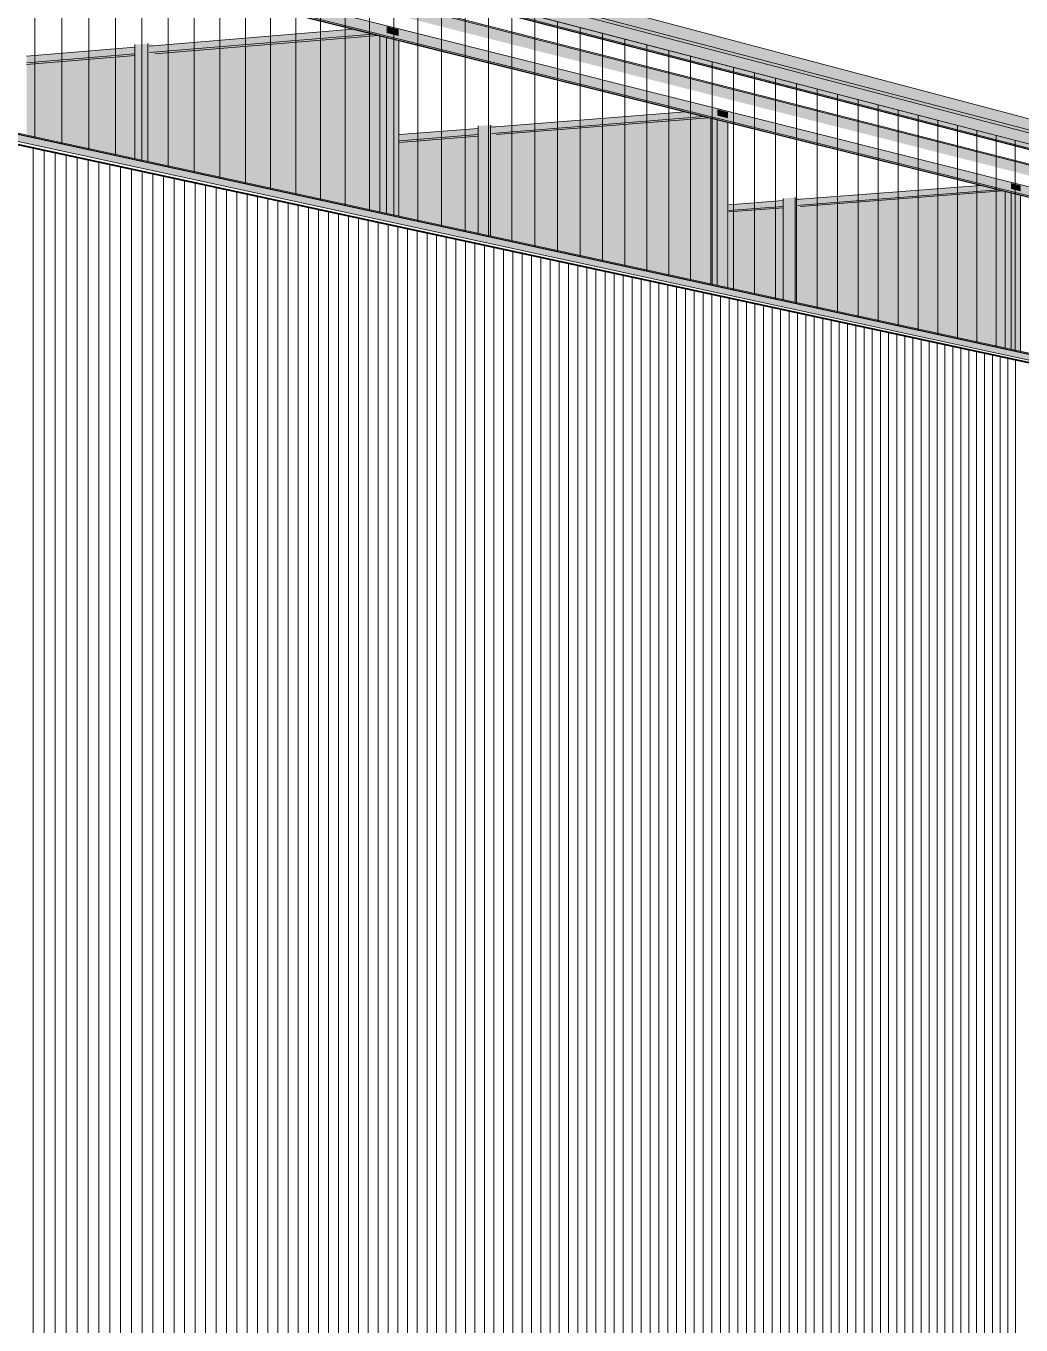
# Model space of a CAD drawing. Header units: inches. Extents: x 31155.6 to 31160.43, y 58.98 to 66.18.
# Drawn here: x 31160.1754 to 31160.2438, y 66.0075 to 66.0968 of the extents above; entities that cross this region are included whole.
import ezdxf

# ---------------------------------------------------------------- set-up
doc = ezdxf.new("R2010")
doc.units = ezdxf.units.IN
doc.header["$MEASUREMENT"] = 0
for name, color, linetype, lineweight in [('A-GLAZ-CURT', 52, 'Continuous', 9), ('A-GLAZ-CWMG', 51, 'Continuous', 9), ('A-ROOF', 132, 'Continuous', 13), ('A-WALL-PATT', 111, 'Continuous', 13), ('L-SITE-WALL', 31, 'Continuous', 13), ('S-BEAM', 12, 'Continuous', 9)]:
    doc.layers.add(name, color=color, linetype=linetype, lineweight=lineweight)

# ---------------------------------------------------------------- blocks, each defined once
blk = doc.blocks.new('FP_87-Looking South West')
at = {"layer": 'A-WALL-PATT', "lineweight": 9}
for p, q in [((-31660.037804, 65.97854), (-31660.037804, 66.025606)), ((-31660.037043, 65.97858), (-31660.037043, 66.025559)), ((-31660.036284, 65.978619), (-31660.036284, 66.025511)), ((-31660.035529, 65.978659), (-31660.035529, 66.025464)), ((-31660.034776, 65.978698), (-31660.034776, 66.025417)), ((-31660.034026, 65.978738), (-31660.034026, 66.02537)), ((-31660.033278, 65.978777), (-31660.033278, 66.025323)), ((-31660.032534, 65.978816), (-31660.032534, 66.025277)), ((-31660.031792, 65.978855), (-31660.031792, 66.02523)), ((-31660.031053, 65.978893), (-31660.031053, 66.025184)), ((-31660.030316, 65.978932), (-31660.030316, 66.025138)), ((-31660.029583, 65.994473), (-31660.029583, 66.025092)), ((-31660.028852, 65.994473), (-31660.028852, 66.025046)), ((-31660.028123, 65.979047), (-31660.028123, 66.025001)), ((-31660.027398, 65.979085), (-31660.027398, 66.024956)), ((-31660.026674, 65.979123), (-31660.026674, 66.02491)), ((-31660.025954, 65.979161), (-31660.025954, 66.024865)), ((-31660.025236, 65.979198), (-31660.025236, 66.02482)), ((-31660.024521, 65.979236), (-31660.024521, 66.024776)), ((-31660.023808, 65.979273), (-31660.023808, 66.024731)), ((-31660.023098, 65.97931), (-31660.023098, 66.024687)), ((-31660.02239, 65.979347), (-31660.02239, 66.024642)), ((-31660.021685, 65.979384), (-31660.021685, 66.024598)), ((-31660.020982, 65.979421), (-31660.020982, 66.024554)), ((-31660.020282, 65.979458), (-31660.020282, 66.024511)), ((-31660.019585, 65.979494), (-31660.019585, 66.024467)), ((-31660.01889, 65.979531), (-31660.01889, 66.024424)), ((-31660.018197, 65.979567), (-31660.018197, 66.02438)), ((-31660.017507, 65.979603), (-31660.017507, 66.024337)), ((-31660.016819, 65.979639), (-31660.016819, 66.024294)), ((-31660.016134, 65.979675), (-31660.016134, 66.024251)), ((-31660.015451, 65.979711), (-31660.015451, 66.024209)), ((-31660.01477, 65.979746), (-31660.01477, 66.024166)), ((-31660.014092, 65.979782), (-31660.014092, 66.024124)), ((-31660.013416, 65.979817), (-31660.013416, 66.024081)), ((-31660.012743, 65.979853), (-31660.012743, 66.024039)), ((-31660.012072, 65.979888), (-31660.012072, 66.023997)), ((-31660.011403, 65.979923), (-31660.011403, 66.023956)), ((-31660.010737, 65.979958), (-31660.010737, 66.023914)), ((-31660.010073, 65.979993), (-31660.010073, 66.023872)), ((-31660.009411, 65.980027), (-31660.009411, 66.023831)), ((-31660.008751, 65.980062), (-31660.008751, 66.02379)), ((-31660.008094, 65.980096), (-31660.008094, 66.023749)), ((-31660.007439, 65.980131), (-31660.007439, 66.023708)), ((-31660.006787, 65.980165), (-31660.006787, 66.023667)), ((-31660.006136, 65.980199), (-31660.006136, 66.023626)), ((-31660.005488, 65.980233), (-31660.005488, 66.023586)), ((-31660.004842, 65.980267), (-31660.004842, 66.023545)), ((-31660.004198, 65.9803), (-31660.004198, 66.023505)), ((-31660.003557, 65.980334), (-31660.003557, 66.023465)), ((-31660.002917, 65.980367), (-31660.002917, 66.023425)), ((-31660.00228, 65.980401), (-31660.00228, 66.023385)), ((-31660.001645, 65.980434), (-31660.001645, 66.023346)), ((-31660.001012, 65.980467), (-31660.001012, 66.023306)), ((-31660.000381, 65.9805), (-31660.000381, 66.023267)), ((-31659.999753, 65.980533), (-31659.999753, 66.023227)), ((-31659.999126, 65.980566), (-31659.999126, 66.023188)), ((-31659.998502, 65.980599), (-31659.998502, 66.023149)), ((-31659.997879, 65.980631), (-31659.997879, 66.02311)), ((-31659.997259, 65.980664), (-31659.997259, 66.023071)), ((-31659.996641, 65.980696), (-31659.996641, 66.023033)), ((-31659.996025, 65.980729), (-31659.996025, 66.022994)), ((-31659.995411, 65.980761), (-31659.995411, 66.022956)), ((-31659.994799, 65.980793), (-31659.994799, 66.022918)), ((-31659.994189, 65.980825), (-31659.994189, 66.02288)), ((-31659.993581, 65.980857), (-31659.993581, 66.022842)), ((-31659.992975, 65.980888), (-31659.992975, 66.022804)), ((-31659.992371, 65.98092), (-31659.992371, 66.022766)), ((-31659.99177, 65.980952), (-31659.99177, 66.022728)), ((-31659.99117, 65.980983), (-31659.99117, 66.022691)), ((-31659.990572, 65.981014), (-31659.990572, 66.022653)), ((-31659.989976, 65.981046), (-31659.989976, 66.022616)), ((-31659.989382, 65.981077), (-31659.989382, 66.022579)), ((-31659.98879, 65.981108), (-31659.98879, 66.022542)), ((-31659.9882, 65.981139), (-31659.9882, 66.022505)), ((-31659.987611, 65.981169), (-31659.987611, 66.022468)), ((-31659.987025, 65.9812), (-31659.987025, 66.022432)), ((-31659.986441, 65.981231), (-31659.986441, 66.022395)), ((-31659.985858, 65.981261), (-31659.985858, 66.022359)), ((-31659.985278, 65.981292), (-31659.985278, 66.022322)), ((-31659.984699, 65.981322), (-31659.984699, 66.022286)), ((-31659.984122, 65.981352), (-31659.984122, 66.02225)), ((-31659.983547, 65.981382), (-31659.983547, 66.022214)), ((-31659.982974, 65.981412), (-31659.982974, 66.022178)), ((-31659.982403, 65.981442), (-31659.982403, 66.022143)), ((-31659.981834, 65.981472), (-31659.981834, 66.022107)), ((-31659.981266, 65.981502), (-31659.981266, 66.022072)), ((-31659.9807, 65.981532), (-31659.9807, 66.022036)), ((-31659.980136, 65.981561), (-31659.980136, 66.022001)), ((-31659.979574, 65.981591), (-31659.979574, 66.021966)), ((-31659.979014, 65.98162), (-31659.979014, 66.021931)), ((-31659.978455, 65.981649), (-31659.978455, 66.021896)), ((-31659.977898, 65.981678), (-31659.977898, 66.021861)), ((-31659.977343, 65.981707), (-31659.977343, 66.021826)), ((-31659.97679, 65.981736), (-31659.97679, 66.021792)), ((-31659.976238, 65.981765), (-31659.976238, 66.021757)), ((-31659.975689, 65.981794), (-31659.975689, 66.021723)), ((-31659.975141, 65.981823), (-31659.975141, 66.021689)), ((-31659.974594, 65.981851), (-31659.974594, 66.021655)), ((-31659.97405, 65.98188), (-31659.97405, 66.02162)), ((-31659.973507, 65.981908), (-31659.973507, 66.021587)), ((-31659.972966, 65.981937), (-31659.972966, 66.021553)), ((-31659.972426, 65.981965), (-31659.972426, 66.021519)), ((-31659.971888, 65.981993), (-31659.971888, 66.021485)), ((-31659.971352, 65.982021), (-31659.971352, 66.021452)), ((-31659.970818, 65.982049), (-31659.970818, 66.021418)), ((-31659.970285, 65.982077), (-31659.970285, 66.021385))]:
    blk.add_line(p, q, dxfattribs=at)
blk = doc.blocks.new('FP_88-Looking South West')
at = {"layer": 'A-WALL-PATT', "lineweight": 9}
for p, q in [((-31660.037691, 66.089059), (-31660.037691, 66.106428)), ((-31660.035825, 66.088653), (-31660.035825, 66.105942)), ((-31660.033975, 66.088251), (-31660.033975, 66.105462)), ((-31660.032141, 66.087852), (-31660.032141, 66.104985)), ((-31660.030325, 66.087457), (-31660.030325, 66.104513)), ((-31660.028524, 66.087066), (-31660.028524, 66.104045)), ((-31660.02674, 66.086678), (-31660.02674, 66.103581)), ((-31660.024971, 66.086293), (-31660.024971, 66.103122)), ((-31660.023218, 66.085912), (-31660.023218, 66.102666)), ((-31660.021481, 66.085534), (-31660.021481, 66.102214)), ((-31660.019758, 66.085159), (-31660.019758, 66.101767)), ((-31660.018051, 66.084788), (-31660.018051, 66.101323)), ((-31660.016359, 66.08442), (-31660.016359, 66.100883)), ((-31660.014681, 66.084055), (-31660.014681, 66.100447)), ((-31660.013017, 66.083693), (-31660.013017, 66.100015)), ((-31660.011368, 66.083334), (-31660.011368, 66.099586)), ((-31660.009733, 66.082979), (-31660.009733, 66.099161)), ((-31660.008112, 66.082626), (-31660.008112, 66.09874)), ((-31660.006505, 66.082277), (-31660.006505, 66.098322)), ((-31660.004911, 66.08193), (-31660.004911, 66.097908)), ((-31660.00333, 66.081586), (-31660.00333, 66.097497)), ((-31660.001763, 66.081245), (-31660.001763, 66.09709)), ((-31660.000208, 66.080907), (-31660.000208, 66.096686)), ((-31659.998667, 66.080572), (-31659.998667, 66.096285)), ((-31659.997138, 66.08024), (-31659.997138, 66.095888)), ((-31659.995622, 66.07991), (-31659.995622, 66.095494)), ((-31659.994119, 66.079583), (-31659.994119, 66.095103)), ((-31659.992627, 66.079258), (-31659.992627, 66.094715)), ((-31659.991148, 66.078937), (-31659.991148, 66.094331)), ((-31659.98968, 66.078618), (-31659.98968, 66.093949)), ((-31659.988225, 66.078301), (-31659.988225, 66.093571)), ((-31659.986781, 66.077987), (-31659.986781, 66.093196)), ((-31659.985349, 66.077675), (-31659.985349, 66.092823)), ((-31659.983928, 66.077366), (-31659.983928, 66.092454)), ((-31659.982518, 66.07706), (-31659.982518, 66.092088)), ((-31659.981119, 66.076756), (-31659.981119, 66.091724)), ((-31659.979732, 66.076454), (-31659.979732, 66.091364)), ((-31659.978355, 66.076154), (-31659.978355, 66.091006)), ((-31659.976989, 66.075857), (-31659.976989, 66.090651)), ((-31659.975634, 66.075563), (-31659.975634, 66.090299)), ((-31659.974289, 66.07527), (-31659.974289, 66.089949)), ((-31659.972954, 66.07498), (-31659.972954, 66.089602)), ((-31659.97163, 66.074692), (-31659.97163, 66.089258)), ((-31659.970316, 66.074406), (-31659.970316, 66.088916))]:
    blk.add_line(p, q, dxfattribs=at)
blk = doc.blocks.new('FP_93-Looking South West')
at = {"layer": 'A-WALL-PATT', "lineweight": 9}
for p, q in [((-31660.037804, 66.025606), (-31660.037804, 66.088361)), ((-31660.037043, 66.025559), (-31660.037043, 66.088197)), ((-31660.036284, 66.025511), (-31660.036284, 66.088033)), ((-31660.035529, 66.025464), (-31660.035529, 66.08787)), ((-31660.034776, 66.025417), (-31660.034776, 66.087708)), ((-31660.034026, 66.02537), (-31660.034026, 66.087546)), ((-31660.033278, 66.025323), (-31660.033278, 66.087385)), ((-31660.032534, 66.025277), (-31660.032534, 66.087224)), ((-31660.031792, 66.02523), (-31660.031792, 66.087064)), ((-31660.031053, 66.025184), (-31660.031053, 66.086905)), ((-31660.030316, 66.025138), (-31660.030316, 66.086746)), ((-31660.029583, 66.025092), (-31660.029583, 66.086588)), ((-31660.028852, 66.025046), (-31660.028852, 66.08643)), ((-31660.028123, 66.025001), (-31660.028123, 66.086273)), ((-31660.027398, 66.024956), (-31660.027398, 66.086116)), ((-31660.026674, 66.02491), (-31660.026674, 66.08596)), ((-31660.025954, 66.024865), (-31660.025954, 66.085805)), ((-31660.025236, 66.02482), (-31660.025236, 66.08565)), ((-31660.024521, 66.024776), (-31660.024521, 66.085496)), ((-31660.023808, 66.024731), (-31660.023808, 66.085342)), ((-31660.023098, 66.024687), (-31660.023098, 66.085189)), ((-31660.02239, 66.024642), (-31660.02239, 66.085036)), ((-31660.021685, 66.024598), (-31660.021685, 66.084884)), ((-31660.020982, 66.024554), (-31660.020982, 66.084732)), ((-31660.020282, 66.024511), (-31660.020282, 66.084581)), ((-31660.019585, 66.024467), (-31660.019585, 66.084431)), ((-31660.01889, 66.024424), (-31660.01889, 66.084281)), ((-31660.018197, 66.02438), (-31660.018197, 66.084132)), ((-31660.017507, 66.024337), (-31660.017507, 66.083983)), ((-31660.016819, 66.024294), (-31660.016819, 66.083834)), ((-31660.016134, 66.024251), (-31660.016134, 66.083686)), ((-31660.015451, 66.024209), (-31660.015451, 66.083539)), ((-31660.01477, 66.024166), (-31660.01477, 66.083392)), ((-31660.014092, 66.024124), (-31660.014092, 66.083246)), ((-31660.013416, 66.024081), (-31660.013416, 66.0831)), ((-31660.012743, 66.024039), (-31660.012743, 66.082955)), ((-31660.012072, 66.023997), (-31660.012072, 66.08281)), ((-31660.011403, 66.023956), (-31660.011403, 66.082666)), ((-31660.010737, 66.023914), (-31660.010737, 66.082522)), ((-31660.010073, 66.023872), (-31660.010073, 66.082379)), ((-31660.009411, 66.023831), (-31660.009411, 66.082236)), ((-31660.008751, 66.02379), (-31660.008751, 66.082094)), ((-31660.008094, 66.023749), (-31660.008094, 66.081952)), ((-31660.007439, 66.023708), (-31660.007439, 66.081811)), ((-31660.006787, 66.023667), (-31660.006787, 66.08167)), ((-31660.006136, 66.023626), (-31660.006136, 66.08153)), ((-31660.005488, 66.023586), (-31660.005488, 66.08139)), ((-31660.004842, 66.023545), (-31660.004842, 66.081251)), ((-31660.004198, 66.023505), (-31660.004198, 66.081112)), ((-31660.003557, 66.023465), (-31660.003557, 66.080973)), ((-31660.002917, 66.023425), (-31660.002917, 66.080835)), ((-31660.00228, 66.023385), (-31660.00228, 66.080698)), ((-31660.001645, 66.023346), (-31660.001645, 66.080561)), ((-31660.001012, 66.023306), (-31660.001012, 66.080424)), ((-31660.000381, 66.023267), (-31660.000381, 66.080288)), ((-31659.999753, 66.023227), (-31659.999753, 66.080153)), ((-31659.999126, 66.023188), (-31659.999126, 66.080018)), ((-31659.998502, 66.023149), (-31659.998502, 66.079883)), ((-31659.997879, 66.02311), (-31659.997879, 66.079749)), ((-31659.997259, 66.023071), (-31659.997259, 66.079615)), ((-31659.996641, 66.023033), (-31659.996641, 66.079481)), ((-31659.996025, 66.022994), (-31659.996025, 66.079349)), ((-31659.995411, 66.022956), (-31659.995411, 66.079216)), ((-31659.994799, 66.022918), (-31659.994799, 66.079084)), ((-31659.994189, 66.02288), (-31659.994189, 66.078952)), ((-31659.993581, 66.022842), (-31659.993581, 66.078821)), ((-31659.992975, 66.022804), (-31659.992975, 66.078691)), ((-31659.992371, 66.022766), (-31659.992371, 66.07856)), ((-31659.99177, 66.022728), (-31659.99177, 66.07843)), ((-31659.99117, 66.022691), (-31659.99117, 66.078301)), ((-31659.990572, 66.022653), (-31659.990572, 66.078172)), ((-31659.989976, 66.022616), (-31659.989976, 66.078044)), ((-31659.989382, 66.022579), (-31659.989382, 66.077915)), ((-31659.98879, 66.022542), (-31659.98879, 66.077788)), ((-31659.9882, 66.022505), (-31659.9882, 66.07766)), ((-31659.987611, 66.022468), (-31659.987611, 66.077533)), ((-31659.987025, 66.022432), (-31659.987025, 66.077407)), ((-31659.986441, 66.022395), (-31659.986441, 66.077281)), ((-31659.985858, 66.022359), (-31659.985858, 66.077155)), ((-31659.985278, 66.022322), (-31659.985278, 66.07703)), ((-31659.984699, 66.022286), (-31659.984699, 66.076905)), ((-31659.984122, 66.02225), (-31659.984122, 66.076781)), ((-31659.983547, 66.022214), (-31659.983547, 66.076657)), ((-31659.982974, 66.022178), (-31659.982974, 66.076533)), ((-31659.982403, 66.022143), (-31659.982403, 66.07641)), ((-31659.981834, 66.022107), (-31659.981834, 66.076287)), ((-31659.981266, 66.022072), (-31659.981266, 66.076165)), ((-31659.9807, 66.022036), (-31659.9807, 66.076043)), ((-31659.980136, 66.022001), (-31659.980136, 66.075921)), ((-31659.979574, 66.021966), (-31659.979574, 66.0758)), ((-31659.979014, 66.021931), (-31659.979014, 66.075679)), ((-31659.978455, 66.021896), (-31659.978455, 66.075558)), ((-31659.977898, 66.021861), (-31659.977898, 66.075438)), ((-31659.977343, 66.021826), (-31659.977343, 66.075318)), ((-31659.97679, 66.021792), (-31659.97679, 66.075199)), ((-31659.976238, 66.021757), (-31659.976238, 66.07508)), ((-31659.975689, 66.021723), (-31659.975689, 66.074961)), ((-31659.975141, 66.021689), (-31659.975141, 66.074843)), ((-31659.974594, 66.021655), (-31659.974594, 66.074725)), ((-31659.97405, 66.02162), (-31659.97405, 66.074608)), ((-31659.973507, 66.021587), (-31659.973507, 66.074491)), ((-31659.972966, 66.021553), (-31659.972966, 66.074374)), ((-31659.972426, 66.021519), (-31659.972426, 66.074258)), ((-31659.971888, 66.021485), (-31659.971888, 66.074142)), ((-31659.971352, 66.021452), (-31659.971352, 66.074026)), ((-31659.970818, 66.021418), (-31659.970818, 66.073911)), ((-31659.970285, 66.021385), (-31659.970285, 66.073796))]:
    blk.add_line(p, q, dxfattribs=at)

msp = doc.modelspace()

# ---------------------------------------------------------------- hatches: boundary and pattern name
at = {"layer": 'A-GLAZ-CWMG'}
for points in [[(31160.29549, 66.075132), (31160.29549, 66.075371), (31159.9754, 66.158573), (31159.975373, 66.158601), (31159.975346, 66.159624), (31159.975234, 66.159653), (31159.975234, 66.158095), (31160.295415, 66.075151)], [(31160.295984, 66.07525), (31160.295984, 66.075902), (31159.975399, 66.159944), (31159.975399, 66.158572), (31160.295413, 66.075399)], [(31160.29556, 66.075056), (31160.29556, 66.075114), (31159.975234, 66.158095), (31159.975234, 66.157974), (31160.295415, 66.075094)], [(31160.29549, 66.063078), (31160.29549, 66.063094), (31159.975234, 66.132766), (31159.975234, 66.132026), (31159.975166, 66.132033), (31159.974624, 66.13215), (31159.974624, 66.131971), (31159.975373, 66.132019), (31159.9754, 66.132695), (31160.295471, 66.063082)], [(31160.29556, 66.063083), (31160.29556, 66.06314), (31159.975234, 66.132894), (31159.975234, 66.132773), (31160.295415, 66.063114)], [(31160.295984, 66.062635), (31160.295984, 66.06297), (31159.975399, 66.132694), (31159.975399, 66.131989), (31160.2958, 66.062675)]]:
    msp.add_hatch(color=256, dxfattribs=at).paths.add_polyline_path(points, flags=0)
at = {"layer": 'A-ROOF'}
for points in [[(31160.296314, 66.075975), (31160.296314, 66.076636), (31159.902005, 66.181125), (31159.902005, 66.179563), (31160.295413, 66.076212)], [(31160.295836, 66.075941), (31160.296314, 66.075975), (31159.902005, 66.179563), (31159.425663, 66.114963), (31159.426905, 66.11484), (31159.902758, 66.179271), (31159.974551, 66.160421), (31159.97456, 66.160141), (31159.974633, 66.160147), (31159.975233, 66.159989), (31159.975234, 66.159933), (31159.9754, 66.159945), (31160.295572, 66.07601)]]:
    msp.add_hatch(color=256, dxfattribs=at).paths.add_polyline_path(points, flags=0)
at = {"layer": 'S-BEAM'}
for points in [[(31160.294593, 66.074366), (31160.294455, 66.074473), (31159.975234, 66.156151), (31159.975234, 66.156001), (31160.291911, 66.075051)], [(31160.294593, 66.07382), (31160.294593, 66.074366), (31159.975234, 66.156001), (31159.975234, 66.154857), (31160.291018, 66.074727)], [(31160.294548, 66.073776), (31160.294593, 66.07382), (31159.975234, 66.154853), (31159.975234, 66.154739), (31160.292345, 66.074334)], [(31160.292225, 66.073688), (31160.292225, 66.073711), (31159.975239, 66.15335), (31159.975239, 66.15333), (31160.292154, 66.073706)], [(31160.292225, 66.073154), (31160.292225, 66.073688), (31159.975239, 66.15333), (31159.975239, 66.152219), (31160.291027, 66.073453)], [(31160.292353, 66.073055), (31160.292225, 66.073154), (31159.975239, 66.152219), (31159.975238, 66.152079), (31160.292225, 66.073087)], [(31160.292336, 66.073035), (31160.292353, 66.073055), (31159.975238, 66.152079), (31159.975238, 66.152029), (31160.291026, 66.073361)], [(31160.295473, 66.062584), (31160.295439, 66.062625), (31159.974552, 66.131872), (31159.974559, 66.13183), (31160.295414, 66.062597)], [(31160.17546, 66.094255), (31160.199252, 66.096226), (31160.197895, 66.096566), (31160.17546, 66.094704), (31160.17546, 66.094285)], [(31160.200203, 66.08391), (31160.200203, 66.095987), (31160.199749, 66.096101), (31160.199749, 66.084009), (31160.200116, 66.083929)], [(31160.201035, 66.096095), (31160.201035, 66.096548), (31160.200203, 66.096757), (31160.200203, 66.096303)], [(31160.183809, 66.087503), (31160.183809, 66.095574), (31160.182915, 66.0955), (31160.182915, 66.087699), (31160.183429, 66.087587)], [(31160.201101, 66.088888), (31160.22202, 66.090553), (31160.220714, 66.090875), (31160.201101, 66.089311), (31160.201101, 66.088914)], [(31160.223661, 66.09044), (31160.223661, 66.090866), (31160.222924, 66.091051), (31160.222924, 66.090624)], [(31160.207346, 66.082376), (31160.207346, 66.089974), (31160.206496, 66.089906), (31160.206496, 66.082562), (31160.206877, 66.082479)], [(31160.222924, 66.078962), (31160.222924, 66.090327), (31160.222493, 66.090435), (31160.222493, 66.079056), (31160.222903, 66.078966)], [(31160.223723, 66.084089), (31160.242254, 66.085513), (31160.241027, 66.085821), (31160.223723, 66.084489), (31160.223723, 66.084112)], [(31160.243115, 66.074565), (31160.243115, 66.085297), (31160.242704, 66.0854), (31160.242704, 66.074655), (31160.242747, 66.074645)], [(31160.243772, 66.085414), (31160.243772, 66.085816), (31160.243115, 66.085981), (31160.243115, 66.085578)], [(31160.228278, 66.077817), (31160.228278, 66.084994), (31160.227468, 66.084931), (31160.227468, 66.077994), (31160.227831, 66.077915)]]:
    msp.add_hatch(color=256, dxfattribs=at).paths.add_polyline_path(points, flags=0)
h = msp.add_hatch(color=256, dxfattribs=at)
h.paths.add_polyline_path([(31160.175461, 66.094135), (31160.182916, 66.094752), (31160.182915, 66.094872), (31160.17546, 66.094255)], flags=0)
h.paths.add_polyline_path([(31160.184273, 66.094864), (31160.199621, 66.096134), (31160.199255, 66.096225), (31160.183895, 66.094953)], flags=0)
h = msp.add_hatch(color=256, dxfattribs=at)
h.paths.add_polyline_path([(31160.19975, 66.08401), (31160.19975, 66.096101), (31160.199621, 66.096134), (31160.184273, 66.094864), (31160.184273, 66.087402), (31160.199301, 66.084108)], flags=0)
h.paths.add_polyline_path([(31160.182916, 66.0877), (31160.182916, 66.094752), (31160.175461, 66.094135), (31160.175461, 66.089334), (31160.181241, 66.088067)], flags=0)
h = msp.add_hatch(color=256, dxfattribs=at)
h.paths.add_polyline_path([(31160.201035, 66.083729), (31160.201035, 66.09578), (31160.200203, 66.095987), (31160.200203, 66.08391), (31160.200943, 66.083749)], flags=0)
h.paths.add_polyline_path([(31160.201035, 66.0959), (31160.201035, 66.096101), (31160.200203, 66.096309), (31160.200203, 66.096107)], flags=0)
h = msp.add_hatch(color=256, dxfattribs=at)
h.paths.add_polyline_path([(31160.184273, 66.087402), (31160.184273, 66.094864), (31160.183809, 66.094946), (31160.183809, 66.087503)], flags=0)
h.paths.add_polyline_path([(31160.183809, 66.095397), (31160.18436, 66.095443), (31160.183809, 66.095574)], flags=0)
h = msp.add_hatch(color=256, dxfattribs=at)
h.paths.add_polyline_path([(31160.201102, 66.088782), (31160.206497, 66.089211), (31160.206496, 66.089317), (31160.201101, 66.088888)], flags=0)
h.paths.add_polyline_path([(31160.207757, 66.089312), (31160.222347, 66.090472), (31160.222024, 66.090553), (31160.207423, 66.089391), (31160.207578, 66.089354)], flags=0)
h = msp.add_hatch(color=256, dxfattribs=at)
h.paths.add_polyline_path([(31160.223661, 66.078801), (31160.223661, 66.090143), (31160.222924, 66.090327), (31160.222924, 66.078962)], flags=0)
h.paths.add_polyline_path([(31160.223661, 66.090256), (31160.223661, 66.090446), (31160.222924, 66.09063), (31160.222924, 66.09044)], flags=0)
h = msp.add_hatch(color=256, dxfattribs=at)
h.paths.add_polyline_path([(31160.222494, 66.079056), (31160.222494, 66.090435), (31160.222347, 66.090472), (31160.207757, 66.089312), (31160.207757, 66.082287), (31160.222414, 66.079074)], flags=0)
h.paths.add_polyline_path([(31160.206497, 66.082563), (31160.206497, 66.089211), (31160.201102, 66.088782), (31160.201102, 66.083745), (31160.205389, 66.082806)], flags=0)
h = msp.add_hatch(color=256, dxfattribs=at)
h.paths.add_polyline_path([(31160.207757, 66.082287), (31160.207757, 66.089312), (31160.207346, 66.089385), (31160.207346, 66.082376), (31160.207578, 66.082326)], flags=0)
h.paths.add_polyline_path([(31160.207346, 66.089809), (31160.207865, 66.089851), (31160.207346, 66.089974)], flags=0)
h = msp.add_hatch(color=256, dxfattribs=at)
h.paths.add_polyline_path([(31160.223724, 66.083996), (31160.227469, 66.084283), (31160.227468, 66.084376), (31160.223723, 66.084089)], flags=0)
h.paths.add_polyline_path([(31160.228645, 66.084373), (31160.242546, 66.08544), (31160.242257, 66.085512), (31160.228347, 66.084444)], flags=0)
h = msp.add_hatch(color=256, dxfattribs=at)
h.paths.add_polyline_path([(31160.242705, 66.074655), (31160.242676, 66.085408), (31160.242546, 66.08544), (31160.228645, 66.084373), (31160.228645, 66.077737), (31160.242676, 66.074661)], flags=0)
h.paths.add_polyline_path([(31160.227469, 66.077994), (31160.227469, 66.084283), (31160.223724, 66.083996), (31160.223724, 66.078815), (31160.227348, 66.078021)], flags=0)
h = msp.add_hatch(color=256, dxfattribs=at)
h.paths.add_polyline_path([(31160.243772, 66.074422), (31160.243772, 66.085133), (31160.243115, 66.085297), (31160.243115, 66.074565)], flags=0)
h.paths.add_polyline_path([(31160.243772, 66.08524), (31160.243772, 66.085419), (31160.243115, 66.085583), (31160.243115, 66.085404)], flags=0)
h = msp.add_hatch(color=256, dxfattribs=at)
h.paths.add_polyline_path([(31160.228645, 66.077737), (31160.228645, 66.084373), (31160.228278, 66.084439), (31160.228278, 66.077817)], flags=0)
h.paths.add_polyline_path([(31160.228278, 66.084839), (31160.228768, 66.084877), (31160.228278, 66.084994)], flags=0)

# ---------------------------------------------------------------- linework, layer by layer
at = {"layer": 'A-GLAZ-CWMG'}
for p, q in [((31159.975399, 66.159944), (31160.295984, 66.075902)), ((31159.975345, 66.158568), (31160.295954, 66.075249)), ((31159.975399, 66.158572), (31160.295984, 66.07525)), ((31159.975234, 66.158095), (31160.29556, 66.075114)), ((31159.975234, 66.157974), (31160.29556, 66.075056)), ((31159.975234, 66.157923), (31160.295476, 66.075053)), ((31160.29556, 66.06314), (31159.975234, 66.132894)), ((31160.29556, 66.063083), (31159.975234, 66.132773)), ((31160.295545, 66.063082), (31159.975234, 66.132766)), ((31160.295984, 66.06297), (31159.975399, 66.132694)), ((31159.974552, 66.131913), (31160.295415, 66.062635)), ((31160.295984, 66.062635), (31159.975399, 66.131989))]:
    msp.add_line(p, q, dxfattribs=at)
at = {"layer": 'A-ROOF'}
for p, q in [((31159.902005, 66.181125), (31160.296314, 66.076636)), ((31160.296314, 66.075975), (31159.902005, 66.179563))]:
    msp.add_line(p, q, dxfattribs=at)
at = {"layer": 'L-SITE-WALL'}
msp.add_line((31160.295776, 66.062504), (31159.974551, 66.131801), dxfattribs=at)
at = {"layer": 'S-BEAM'}
for p, q in [((31159.975234, 66.156151), (31160.294455, 66.074473)), ((31159.975234, 66.156001), (31160.294593, 66.074366)), ((31159.975239, 66.15333), (31160.292225, 66.073688)), ((31159.975239, 66.152219), (31160.292225, 66.073154)), ((31159.975238, 66.152079), (31160.292353, 66.073055)), ((31159.975238, 66.152029), (31160.292336, 66.073035)), ((31159.974552, 66.131902), (31160.295438, 66.062625)), ((31159.974552, 66.131831), (31160.295473, 66.062584)), ((31160.197895, 66.096566), (31160.183895, 66.095404)), ((31160.183895, 66.094953), (31160.199255, 66.096225)), ((31160.199621, 66.096134), (31160.184273, 66.094864)), ((31160.199749, 66.084009), (31160.199749, 66.096101)), ((31160.200203, 66.095987), (31160.200203, 66.083929)), ((31160.182915, 66.095323), (31160.17546, 66.094704)), ((31160.182915, 66.0955), (31160.182915, 66.087699)), ((31160.183809, 66.087503), (31160.183809, 66.095574)), ((31160.201035, 66.09578), (31160.201035, 66.083729)), ((31160.17546, 66.094255), (31160.182915, 66.094872)), ((31160.182916, 66.094752), (31160.175461, 66.094135)), ((31160.220714, 66.090875), (31160.207423, 66.089815)), ((31160.207423, 66.089391), (31160.222024, 66.090553)), ((31160.206496, 66.089741), (31160.201101, 66.089311)), ((31160.206496, 66.089906), (31160.206496, 66.082562)), ((31160.207346, 66.082376), (31160.207346, 66.089974)), ((31160.222347, 66.090472), (31160.207757, 66.089312)), ((31160.222493, 66.079056), (31160.222493, 66.090435)), ((31160.222924, 66.090327), (31160.222924, 66.078962)), ((31160.223661, 66.090143), (31160.223661, 66.078801)), ((31160.201101, 66.088888), (31160.206496, 66.089317)), ((31160.206497, 66.089211), (31160.201102, 66.088782)), ((31160.241027, 66.085821), (31160.228347, 66.084845)), ((31160.228347, 66.084444), (31160.242257, 66.085512)), ((31160.242546, 66.08544), (31160.228645, 66.084373)), ((31160.242704, 66.074655), (31160.242704, 66.0854)), ((31160.243115, 66.085297), (31160.243115, 66.074565)), ((31160.227468, 66.084777), (31160.223723, 66.084489)), ((31160.223723, 66.084089), (31160.227468, 66.084376)), ((31160.227468, 66.084931), (31160.227468, 66.077994)), ((31160.228278, 66.077817), (31160.228278, 66.084994)), ((31160.243772, 66.085133), (31160.243772, 66.074422)), ((31160.227469, 66.084283), (31160.223724, 66.083996))]:
    msp.add_line(p, q, dxfattribs=at)

# ---------------------------------------------------------------- block references
at = {"layer": 'A-GLAZ-CURT'}
msp.add_blockref('FP_88-Looking South West', (62820.213719, 0), dxfattribs=at)
at = {"layer": 'L-SITE-WALL', "lineweight": 9}
for name in ['FP_93-Looking South West', 'FP_87-Looking South West']:
    msp.add_blockref(name, (62820.213719, 0), dxfattribs=at)

doc.saveas('drawing.dxf')
